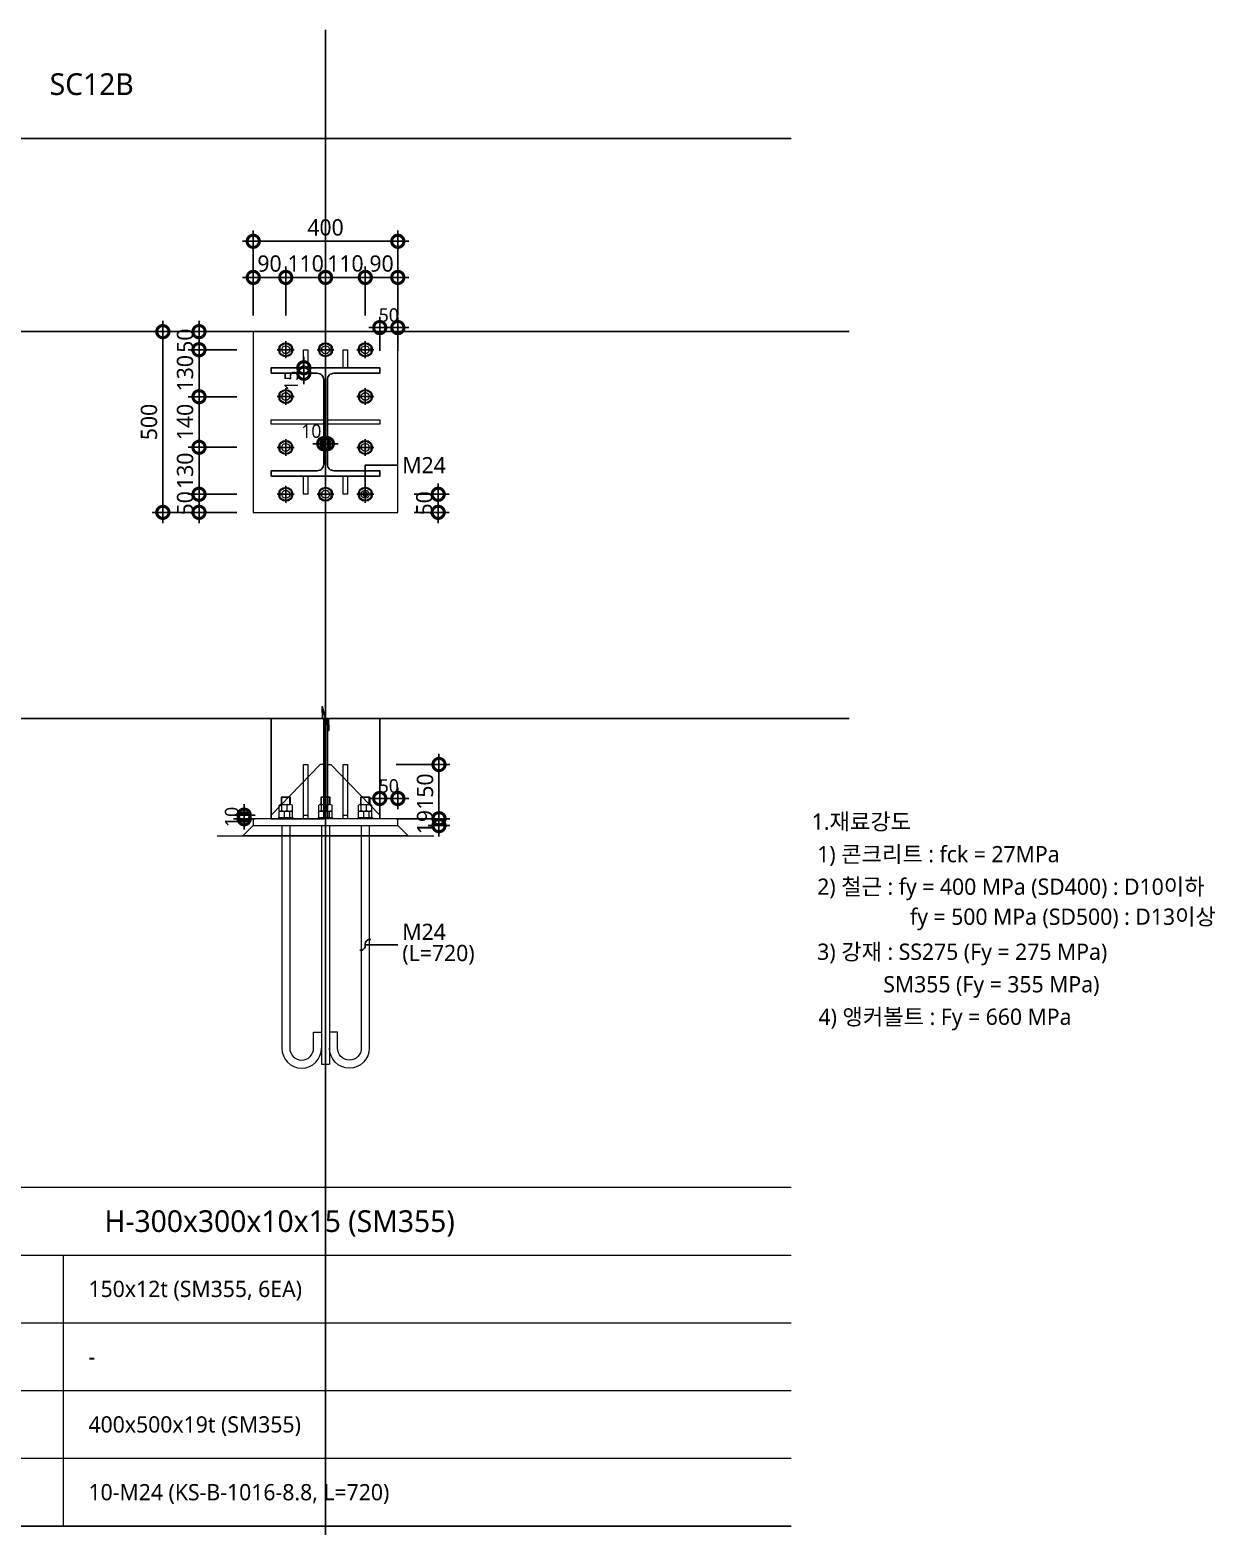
# Model space of a CAD drawing. Extents: x 697 to 24790, y 315 to 8595.
# Drawn here: x 21512 to 24790, y 4455 to 8595 of the extents above; entities that cross this region are included whole.
import ezdxf
from ezdxf.enums import TextEntityAlignment as Align
from ezdxf.lldxf.tags import DXFTag

# ---------------------------------------------------------------- set-up
doc = ezdxf.new("R2010")
doc.units = 0
doc.header["$LTSCALE"] = 30
doc.layers.get('DEFPOINTS').update_dxf_attribs({"color": 137})
for name, color, linetype, lineweight in [('Anchor Bolt', 4, 'Continuous', 0), ('Anchor Bolt(Hidden)', 8, 'DASHED0', 0), ('BasePlate', 2, 'Continuous', 0), ('Concrete', 8, 'Continuous', 0), ('Pedestal', 7, 'Continuous', 0), ('Plate', 3, 'Continuous', 0), ('Table(Etc)', 8, 'Continuous', 0), ('Table(Sub)', 7, 'Continuous', 0)]:
    doc.layers.add(name, color=color, linetype=linetype, lineweight=lineweight)
for name, color, linetype in [('Anchor Bolt-Center', 16, 'DASHDOTDOT0'), ('DIM', 7, 'Continuous'), ('DIM-INT', 7, 'Continuous'), ('STEEL', 4, 'Continuous'), ('SYM', 6, 'Continuous'), ('SYM-LEAD', 6, 'Continuous'), ('TABLE', 7, 'Continuous'), ('TEXT', 3, 'Continuous')]:
    doc.layers.add(name, color=color, linetype=linetype)
doc.styles.add('S1', font='malgun.ttf')
doc.styles.add('스타일1', font='malgun.ttf')
tags = doc.linetypes.add('DASHDOTDOT0', pattern=[1, 0.3, -0.23, 0, -0.24, 0, -0.23]).pattern_tags.tags
tags[14:15] = [DXFTag(74, 4), DXFTag(75, 0), DXFTag(340, '0'), DXFTag(46, 0.0), DXFTag(50, 0.0), DXFTag(44, 0.0), DXFTag(45, 0.0)]
tags[12:13] = [DXFTag(74, 4), DXFTag(75, 0), DXFTag(340, '0'), DXFTag(46, 0.0), DXFTag(50, 0.0), DXFTag(44, 0.0), DXFTag(45, 0.0)]
tags[10:11] = [DXFTag(74, 4), DXFTag(75, 0), DXFTag(340, '0'), DXFTag(46, 0.0), DXFTag(50, 0.0), DXFTag(44, 0.0), DXFTag(45, 0.0)]
tags[8:9] = [DXFTag(74, 4), DXFTag(75, 0), DXFTag(340, '0'), DXFTag(46, 0.0), DXFTag(50, 0.0), DXFTag(44, 0.0), DXFTag(45, 0.0)]
tags[6:7] = [DXFTag(74, 4), DXFTag(75, 0), DXFTag(340, '0'), DXFTag(46, 0.0), DXFTag(50, 0.0), DXFTag(44, 0.0), DXFTag(45, 0.0)]
tags[4:5] = [DXFTag(74, 4), DXFTag(75, 0), DXFTag(340, '0'), DXFTag(46, 0.0), DXFTag(50, 0.0), DXFTag(44, 0.0), DXFTag(45, 0.0)]
tags = doc.linetypes.add('DASHED0', pattern=[1, 0.5, -0.5]).pattern_tags.tags
tags[6:7] = [DXFTag(74, 4), DXFTag(75, 0), DXFTag(340, '0'), DXFTag(46, 0.0), DXFTag(50, 0.0), DXFTag(44, 0.0), DXFTag(45, 0.0)]
tags[4:5] = [DXFTag(74, 4), DXFTag(75, 0), DXFTag(340, '0'), DXFTag(46, 0.0), DXFTag(50, 0.0), DXFTag(44, 0.0), DXFTag(45, 0.0)]
doc.dimstyles.new('CJA', dxfattribs={"dimscale": 200, "dimtxt": 3, "dimasz": 1, "dimexe": 2, "dimexo": 3, "dimgap": 1, "dimtad": 1, "dimdec": 0, "dimzin": 1, "dimdsep": 46, "dimlunit": 6, "dimtxsty": '스타일1', "dimblk": 'GAUN-DOT', "dimcen": -2, "dimdle": 2, "dimclrd": 256, "dimclre": 256, "dimclrt": 3, "dimadec": 0, "dimazin": 0, "dimtfac": 1, "dimtdec": 0, "dimtix": 1, "dimtmove": 2, "dimatfit": 3, "dimldrblk": 'DOTSMALL', "dimfxl": 1, "dimtolj": 1, "dimtzin": 1, "dimarcsym": 0})

# ---------------------------------------------------------------- blocks, each defined once
blk = doc.blocks.new('1')
at = {"layer": 'TEXT', "style": '스타일1'}
for s, p in [('1.재료강도', (0, 0)), (' 1) 콘크리트 : fck = 27MPa', (0, -60)), (' 2) 철근 : fy = 400 MPa (SD400) : D10이하', (0, -120)), (' fy = 500 MPa (SD500) : D13이상', (171.1, -175.4)), (' 3) 강재 : SS275 (Fy = 275 MPa)', (0, -240)), ('             SM355 (Fy = 355 MPa)', (0, -300)), ('4) 앵커볼트 : Fy = 660 MPa', (12.5, -360))]:
    blk.add_text(s, height=30, dxfattribs=at).set_placement(p, align=Align.BOTTOM_LEFT)
blk = doc.blocks.new('ANCHOR_BOLT-PLAN-M22')
at = {"color": 7, "true_color": 0xffffff}
for p, q in [((-18.2, -3.2), (-16, 2.8)), ((-11.9, 14.2), (-13.1, 11)), ((-11.9, 14.2), (-5.6, 15.3)), ((6.3, 17.4), (3, 16.8)), ((6.3, 17.4), (10.5, 12.5)), ((18.2, 3.2), (16, 5.8)), ((18.2, 3.2), (16, -2.8)), ((-18.2, -3.2), (-16, -5.8)), ((-6.3, -17.4), (-10.5, -12.5)), ((-6.3, -17.4), (-3, -16.8)), ((11.9, -14.2), (5.6, -15.3)), ((11.9, -14.2), (13.1, -11))]:
    blk.add_line(p, q, dxfattribs=at)
blk.add_lwpolyline([(0, 18.5), (-16, 9.2), (-16, -9.2), (0, -18.5), (16, -9.2), (16, 9.2), (0, 18.5)])
at = {"color": 8, "true_color": 0x808080}
blk.add_circle((0, 0), 19.5, dxfattribs=at)
blk.add_circle((0, 0), 11)
at = {"layer": 'Anchor Bolt-Center'}
for p, q in [((-23.4, 0), (23.4, 0)), ((0, 23.4), (0, -23.4))]:
    blk.add_line(p, q, dxfattribs=at)
blk = doc.blocks.new('Arrow_Circle')
blk.add_circle((0, 0), 1)
blk = doc.blocks.new('ANCHOR_BOLT-SECT-M22')
for p, q in [((-12.1, 59.9), (-11, 61)), ((-12.1, 39), (-12.1, 59.9)), ((-12.1, 59.9), (12.1, 59.9)), ((-11, 61), (11, 61)), ((-11, 39), (-11, 61)), ((11, 61), (12.1, 59.9)), ((11, 39), (11, 61)), ((12.1, 59.9), (12.1, 39)), ((-19.5, 0), (-19.5, 3)), ((-19.5, 3), (19.5, 3)), ((19.5, 0), (-19.5, 0)), ((-18.5, 21), (-18.5, 37.2)), ((-18.5, 21), (18.5, 21)), ((-18.5, 3), (-18.5, 19.2)), ((-18.5, 3), (18.5, 3)), ((-14.8, 39), (11.1, 39)), ((-11.1, 21), (-11.1, 37.2)), ((-11.1, 21), (14.8, 21)), ((-3.7, 3), (-3.7, 19.2)), ((3.7, 21), (3.7, 37.2)), ((11.1, 3), (11.1, 19.2)), ((18.5, 21), (18.5, 37.2)), ((18.5, 3), (18.5, 19.2)), ((19.5, 3), (19.5, 0))]:
    blk.add_line(p, q)
for centre, radius, start, end in [((-14.8, 34.3), 4.7, 38.1154, 141.8846), ((-11.1, 4.9), 16.1, 62.6574, 117.3426), ((-3.7, 22.9), 16.1, 62.6574, 117.3426), ((3.7, 4.9), 16.1, 62.6574, 117.3426), ((11.1, 22.9), 16.1, 62.6574, 117.3426), ((14.8, 16.3), 4.7, 38.1154, 141.8846)]:
    blk.add_arc(centre, radius, start, end)
blk = doc.blocks.new('ANCHOR_BOLT-HOOK-M22')
for p, q in [((77, 0), (77, 44)), ((77, 44), (99, 44)), ((99, 44), (99, 0))]:
    blk.add_line(p, q)
for radius in [55, 33]:
    blk.add_arc((44, 0), radius, 180, 0)
blk = doc.blocks.new('Arrow_Tilde')
for centre, start, end in [((-0.25, 0.1875), 216.869898, 323.130102), ((0.25, -0.1875), 36.869898, 143.130102)]:
    blk.add_arc(centre, 0.3125, start, end)
blk = doc.blocks.new('GAUN-DOT')
at = {"linetype": 'ByBlock'}
for p, q in [((2, 0), (-2, 0)), ((0, -2), (0, 2))]:
    blk.add_line(p, q, dxfattribs=at)
at = {"const_width": 2.25}
blk.add_lwpolyline([(0, 0.28125, 1), (0, -0.28125, 1)], format="xyb", close=True, dxfattribs=at)
blk = doc.blocks.new('*D131')
at = {"layer": 'DEFPOINTS', "color": 0, "transparency": 16777216}
for p in [(22529.4, 7771.3), (22479.4, 7662), (22529.4, 7662)]:
    blk.add_point(p, dxfattribs=at)
at = {"layer": 'DIM-INT', "lineweight": -2, "transparency": 16777216}
for p, q in [((22479.4, 7707), (22479.4, 7801.3)), ((22529.4, 7707), (22529.4, 7801.3)), ((22464.4, 7771.3), (22449.4, 7771.3)), ((22479.4, 7771.3), (22529.4, 7771.3)), ((22544.4, 7771.3), (22559.4, 7771.3))]:
    blk.add_line(p, q, dxfattribs=at)
at = {"layer": 'DIM-INT', "lineweight": -2, "transparency": 16777216, "xscale": 15, "yscale": 15, "zscale": 15}
blk.add_blockref('GAUN-DOT', (22479.4, 7771.3), dxfattribs=at)
at = {"layer": 'DIM-INT', "lineweight": -2, "transparency": 16777216, "xscale": 15, "yscale": 15, "zscale": 15, "rotation": 180}
blk.add_blockref('GAUN-DOT', (22529.4, 7771.3), dxfattribs=at)
at = {"layer": 'DIM-INT', "color": 3, "transparency": 16777216, "insert": (22504.4, 7805.7), "char_height": 37.5, "attachment_point": 5, "style": '스타일1'}
blk.add_mtext('\\A1;50', dxfattribs=at)
blk = doc.blocks.new('_DotSmall')
at = {"color": 0, "linetype": 'ByBlock', "const_width": 0.5}
blk.add_lwpolyline([(-0.0625, 0, 1), (0.0625, 0, 1)], format="xyb", close=True, dxfattribs=at)
blk = doc.blocks.new('*D132')
at = {"layer": 'DEFPOINTS', "color": 0, "transparency": 16777216}
for p in [(21979.4, 7760.1), (22129.4, 7760.1), (22129.4, 7710.1)]:
    blk.add_point(p, dxfattribs=at)
at = {"layer": 'DIM', "lineweight": -2, "transparency": 16777216}
for p, q in [((21979.4, 7775.1), (21979.4, 7790.1)), ((22084.4, 7760.1), (21949.4, 7760.1)), ((21979.4, 7710.1), (21979.4, 7760.1)), ((22084.4, 7710.1), (21949.4, 7710.1)), ((21979.4, 7695.1), (21979.4, 7680.1))]:
    blk.add_line(p, q, dxfattribs=at)
at = {"layer": 'DIM', "lineweight": -2, "transparency": 16777216, "xscale": 15, "yscale": 15, "zscale": 15}
for p, rotation in [((21979.4, 7760.1), 270), ((21979.4, 7710.1), 90)]:
    blk.add_blockref('GAUN-DOT', p, dxfattribs=dict(at, rotation=rotation))
at = {"layer": 'DIM', "color": 3, "transparency": 16777216, "insert": (21941.1, 7735.1), "char_height": 45, "attachment_point": 5, "rotation": 90, "style": '스타일1'}
blk.add_mtext('\\A1;50', dxfattribs=at)
blk = doc.blocks.new('*D133')
at = {"layer": 'DEFPOINTS', "color": 0, "transparency": 16777216}
for p in [(21879.4, 7760.1), (22129.4, 7760.1), (22129.4, 7260.1)]:
    blk.add_point(p, dxfattribs=at)
at = {"layer": 'DIM', "lineweight": -2, "transparency": 16777216}
for p, q in [((22084.4, 7760.1), (21849.4, 7760.1)), ((21879.4, 7275.1), (21879.4, 7745.1)), ((22084.4, 7260.1), (21849.4, 7260.1))]:
    blk.add_line(p, q, dxfattribs=at)
at = {"layer": 'DIM', "lineweight": -2, "transparency": 16777216, "xscale": 15, "yscale": 15, "zscale": 15}
for p, rotation in [((21879.4, 7760.1), 90), ((21879.4, 7260.1), 270)]:
    blk.add_blockref('GAUN-DOT', p, dxfattribs=dict(at, rotation=rotation))
at = {"layer": 'DIM', "color": 3, "transparency": 16777216, "insert": (21841.1, 7510.1), "char_height": 45, "attachment_point": 5, "rotation": 90, "style": '스타일1'}
blk.add_mtext('\\A1;500', dxfattribs=at)
blk = doc.blocks.new('*D134')
at = {"layer": 'DEFPOINTS', "color": 0, "transparency": 16777216}
for p in [(22324.4, 7510.1), (22334.4, 7510.1), (22334.4, 7450.1)]:
    blk.add_point(p, dxfattribs=at)
at = {"layer": 'DIM-INT', "lineweight": -2, "transparency": 16777216}
for p, q in [((22324.4, 7465.1), (22324.4, 7420.1)), ((22334.4, 7465.1), (22334.4, 7420.1)), ((22309.4, 7450.1), (22294.4, 7450.1)), ((22324.4, 7450.1), (22334.4, 7450.1)), ((22349.4, 7450.1), (22364.4, 7450.1))]:
    blk.add_line(p, q, dxfattribs=at)
at = {"layer": 'DIM-INT', "lineweight": -2, "transparency": 16777216, "xscale": 15, "yscale": 15, "zscale": 15}
blk.add_blockref('GAUN-DOT', (22324.4, 7450.1), dxfattribs=at)
at = {"layer": 'DIM-INT', "lineweight": -2, "transparency": 16777216, "xscale": 15, "yscale": 15, "zscale": 15, "rotation": 180}
blk.add_blockref('GAUN-DOT', (22334.4, 7450.1), dxfattribs=at)
at = {"layer": 'DIM-INT', "color": 3, "transparency": 16777216, "insert": (22290, 7484.6), "char_height": 37.5, "attachment_point": 5, "style": '스타일1'}
blk.add_mtext('\\A1;10', dxfattribs=at)
blk = doc.blocks.new('*D135')
at = {"layer": 'DEFPOINTS', "color": 0, "transparency": 16777216}
for p in [(22329.4, 7660.1), (22269.4, 7645.1), (22329.4, 7645.1)]:
    blk.add_point(p, dxfattribs=at)
at = {"layer": 'DIM-INT', "lineweight": -2, "transparency": 16777216}
for p, q in [((22284.4, 7660.1), (22239.4, 7660.1)), ((22269.4, 7675.1), (22269.4, 7690.1)), ((22269.4, 7660.1), (22269.4, 7645.1)), ((22284.4, 7645.1), (22239.4, 7645.1)), ((22269.4, 7630.1), (22269.4, 7615.1))]:
    blk.add_line(p, q, dxfattribs=at)
at = {"layer": 'DIM-INT', "lineweight": -2, "transparency": 16777216, "xscale": 15, "yscale": 15, "zscale": 15}
for p, rotation in [((22269.4, 7660.1), 270), ((22269.4, 7645.1), 90)]:
    blk.add_blockref('GAUN-DOT', p, dxfattribs=dict(at, rotation=rotation))
at = {"layer": 'DIM-INT', "color": 3, "transparency": 16777216, "insert": (22234.9, 7624.3), "char_height": 37.5, "attachment_point": 5, "rotation": 90, "style": '스타일1'}
blk.add_mtext('\\A1;15', dxfattribs=at)
blk = doc.blocks.new('*D136')
at = {"layer": 'DEFPOINTS', "color": 0, "transparency": 16777216}
for p in [(22529.4, 7310.1), (22641, 7310.1), (22529.4, 7260.1)]:
    blk.add_point(p, dxfattribs=at)
at = {"layer": 'DIM', "lineweight": -2, "transparency": 16777216}
for p, q in [((22641, 7325.1), (22641, 7340.1)), ((22574.4, 7310.1), (22671, 7310.1)), ((22641, 7260.1), (22641, 7310.1)), ((22574.4, 7260.1), (22671, 7260.1)), ((22641, 7245.1), (22641, 7230.1))]:
    blk.add_line(p, q, dxfattribs=at)
at = {"layer": 'DIM', "lineweight": -2, "transparency": 16777216, "xscale": 15, "yscale": 15, "zscale": 15}
for p, rotation in [((22641, 7310.1), 270), ((22641, 7260.1), 90)]:
    blk.add_blockref('GAUN-DOT', p, dxfattribs=dict(at, rotation=rotation))
at = {"layer": 'DIM', "color": 3, "transparency": 16777216, "insert": (22602.8, 7285.1), "char_height": 45, "attachment_point": 5, "rotation": 90, "style": '스타일1'}
blk.add_mtext('\\A1;50', dxfattribs=at)
blk = doc.blocks.new('*D137')
at = {"layer": 'DEFPOINTS', "color": 0, "transparency": 16777216}
for p in [(22479.4, 6562.3), (22643.3, 6562.3), (22479.4, 6412.3)]:
    blk.add_point(p, dxfattribs=at)
at = {"layer": 'DIM', "lineweight": -2, "transparency": 16777216}
for p, q in [((22524.4, 6562.3), (22673.3, 6562.3)), ((22643.3, 6427.3), (22643.3, 6547.3)), ((22524.4, 6412.3), (22673.3, 6412.3))]:
    blk.add_line(p, q, dxfattribs=at)
at = {"layer": 'DIM', "lineweight": -2, "transparency": 16777216, "xscale": 15, "yscale": 15, "zscale": 15}
for p, rotation in [((22643.3, 6562.3), 90), ((22643.3, 6412.3), 270)]:
    blk.add_blockref('GAUN-DOT', p, dxfattribs=dict(at, rotation=rotation))
at = {"layer": 'DIM', "color": 3, "transparency": 16777216, "insert": (22604.9, 6487.3), "char_height": 45, "attachment_point": 5, "rotation": 90, "style": '스타일1'}
blk.add_mtext('\\A1;150', dxfattribs=at)
blk = doc.blocks.new('*D138')
at = {"layer": 'DEFPOINTS', "color": 0, "transparency": 16777216}
for p in [(22104.4, 6422.3), (22179.4, 6422.3), (22179.4, 6412.3)]:
    blk.add_point(p, dxfattribs=at)
at = {"layer": 'DIM-INT', "lineweight": -2, "transparency": 16777216}
for p, q in [((22134.4, 6422.3), (22074.4, 6422.3)), ((22104.4, 6437.3), (22104.4, 6452.3)), ((22104.4, 6412.3), (22104.4, 6422.3)), ((22134.4, 6412.3), (22074.4, 6412.3)), ((22104.4, 6397.3), (22104.4, 6382.3))]:
    blk.add_line(p, q, dxfattribs=at)
at = {"layer": 'DIM-INT', "lineweight": -2, "transparency": 16777216, "xscale": 15, "yscale": 15, "zscale": 15}
for p, rotation in [((22104.4, 6422.3), 270), ((22104.4, 6412.3), 90)]:
    blk.add_blockref('GAUN-DOT', p, dxfattribs=dict(at, rotation=rotation))
at = {"layer": 'DIM-INT', "color": 3, "transparency": 16777216, "insert": (22069.9, 6417.3), "char_height": 37.5, "attachment_point": 5, "rotation": 90, "style": '스타일1'}
blk.add_mtext('\\A1;10', dxfattribs=at)
blk = doc.blocks.new('*D139')
at = {"layer": 'DEFPOINTS', "color": 0, "transparency": 16777216}
for p in [(22529.4, 6468.3), (22479.4, 6393.3), (22529.4, 6393.3)]:
    blk.add_point(p, dxfattribs=at)
at = {"layer": 'DIM-INT', "lineweight": -2, "transparency": 16777216}
for p, q in [((22464.4, 6468.3), (22449.4, 6468.3)), ((22479.4, 6438.3), (22479.4, 6498.3)), ((22479.4, 6468.3), (22529.4, 6468.3)), ((22529.4, 6438.3), (22529.4, 6498.3)), ((22544.4, 6468.3), (22559.4, 6468.3))]:
    blk.add_line(p, q, dxfattribs=at)
at = {"layer": 'DIM-INT', "lineweight": -2, "transparency": 16777216, "xscale": 15, "yscale": 15, "zscale": 15}
blk.add_blockref('GAUN-DOT', (22479.4, 6468.3), dxfattribs=at)
at = {"layer": 'DIM-INT', "lineweight": -2, "transparency": 16777216, "xscale": 15, "yscale": 15, "zscale": 15, "rotation": 180}
blk.add_blockref('GAUN-DOT', (22529.4, 6468.3), dxfattribs=at)
at = {"layer": 'DIM-INT', "color": 3, "transparency": 16777216, "insert": (22504.4, 6502.6), "char_height": 37.5, "attachment_point": 5, "style": '스타일1'}
blk.add_mtext('\\A1;50', dxfattribs=at)
blk = doc.blocks.new('*D140')
at = {"layer": 'DEFPOINTS', "color": 0, "transparency": 16777216}
for p in [(22583.3, 6412.3), (22583.3, 6393.3), (22643.3, 6412.3)]:
    blk.add_point(p, dxfattribs=at)
at = {"layer": 'DIM', "lineweight": -2, "transparency": 16777216}
for p, q in [((22643.3, 6427.3), (22643.3, 6442.3)), ((22628.3, 6412.3), (22673.3, 6412.3)), ((22628.3, 6393.3), (22673.3, 6393.3)), ((22643.3, 6393.3), (22643.3, 6412.3)), ((22643.3, 6378.3), (22643.3, 6363.3))]:
    blk.add_line(p, q, dxfattribs=at)
at = {"layer": 'DIM', "lineweight": -2, "transparency": 16777216, "xscale": 15, "yscale": 15, "zscale": 15}
for p, rotation in [((22643.3, 6412.3), 270), ((22643.3, 6393.3), 90)]:
    blk.add_blockref('GAUN-DOT', p, dxfattribs=dict(at, rotation=rotation))
at = {"layer": 'DIM', "color": 3, "transparency": 16777216, "insert": (22604.9, 6402.8), "char_height": 45, "attachment_point": 5, "rotation": 90, "style": '스타일1'}
blk.add_mtext('\\A1;19', dxfattribs=at)
blk = doc.blocks.new('*D210')
at = {"layer": 'DEFPOINTS', "color": 0, "transparency": 16777216}
for p in [(22329.4, 7910.1), (22219.4, 7760.1), (22329.4, 7760.1)]:
    blk.add_point(p, dxfattribs=at)
at = {"layer": 'DIM', "lineweight": -2, "transparency": 16777216}
for p, q in [((22204.4, 7910.1), (22189.4, 7910.1)), ((22219.4, 7805.1), (22219.4, 7940.1)), ((22219.4, 7910.1), (22329.4, 7910.1)), ((22329.4, 7805.1), (22329.4, 7940.1)), ((22344.4, 7910.1), (22359.4, 7910.1))]:
    blk.add_line(p, q, dxfattribs=at)
at = {"layer": 'DIM', "lineweight": -2, "transparency": 16777216, "xscale": 15, "yscale": 15, "zscale": 15}
blk.add_blockref('GAUN-DOT', (22219.4, 7910.1), dxfattribs=at)
at = {"layer": 'DIM', "lineweight": -2, "transparency": 16777216, "xscale": 15, "yscale": 15, "zscale": 15, "rotation": 180}
blk.add_blockref('GAUN-DOT', (22329.4, 7910.1), dxfattribs=at)
at = {"layer": 'DIM', "color": 3, "transparency": 16777216, "insert": (22274.4, 7948.5), "char_height": 45, "attachment_point": 5, "style": '스타일1'}
blk.add_mtext('\\A1;110', dxfattribs=at)
blk = doc.blocks.new('*D211')
at = {"layer": 'DEFPOINTS', "color": 0, "transparency": 16777216}
for p in [(22529.4, 8010.1), (22129.4, 7760.1), (22529.4, 7760.1)]:
    blk.add_point(p, dxfattribs=at)
at = {"layer": 'DIM', "lineweight": -2, "transparency": 16777216}
for p, q in [((22129.4, 7805.1), (22129.4, 8040.1)), ((22529.4, 7805.1), (22529.4, 8040.1)), ((22144.4, 8010.1), (22514.4, 8010.1))]:
    blk.add_line(p, q, dxfattribs=at)
at = {"layer": 'DIM', "lineweight": -2, "transparency": 16777216, "xscale": 15, "yscale": 15, "zscale": 15, "rotation": 180}
blk.add_blockref('GAUN-DOT', (22129.4, 8010.1), dxfattribs=at)
at = {"layer": 'DIM', "lineweight": -2, "transparency": 16777216, "xscale": 15, "yscale": 15, "zscale": 15}
blk.add_blockref('GAUN-DOT', (22529.4, 8010.1), dxfattribs=at)
at = {"layer": 'DIM', "color": 3, "transparency": 16777216, "insert": (22329.4, 8048.3), "char_height": 45, "attachment_point": 5, "style": '스타일1'}
blk.add_mtext('\\A1;400', dxfattribs=at)
blk = doc.blocks.new('*D212')
at = {"layer": 'DEFPOINTS', "color": 0, "transparency": 16777216}
for p in [(22439.4, 7910.1), (22439.4, 7760.1), (22529.4, 7760.1)]:
    blk.add_point(p, dxfattribs=at)
at = {"layer": 'DIM', "lineweight": -2, "transparency": 16777216}
for p, q in [((22424.4, 7910.1), (22409.4, 7910.1)), ((22439.4, 7805.1), (22439.4, 7940.1)), ((22529.4, 7910.1), (22439.4, 7910.1)), ((22529.4, 7805.1), (22529.4, 7940.1)), ((22544.4, 7910.1), (22559.4, 7910.1))]:
    blk.add_line(p, q, dxfattribs=at)
at = {"layer": 'DIM', "lineweight": -2, "transparency": 16777216, "xscale": 15, "yscale": 15, "zscale": 15}
blk.add_blockref('GAUN-DOT', (22439.4, 7910.1), dxfattribs=at)
at = {"layer": 'DIM', "lineweight": -2, "transparency": 16777216, "xscale": 15, "yscale": 15, "zscale": 15, "rotation": 180}
blk.add_blockref('GAUN-DOT', (22529.4, 7910.1), dxfattribs=at)
at = {"layer": 'DIM', "color": 3, "transparency": 16777216, "insert": (22484.4, 7948.3), "char_height": 45, "attachment_point": 5, "style": '스타일1'}
blk.add_mtext('\\A1;90', dxfattribs=at)
blk = doc.blocks.new('*D213')
at = {"layer": 'DEFPOINTS', "color": 0, "transparency": 16777216}
for p in [(22329.4, 7910.1), (22329.4, 7760.1), (22439.4, 7760.1)]:
    blk.add_point(p, dxfattribs=at)
at = {"layer": 'DIM', "lineweight": -2, "transparency": 16777216}
for p, q in [((22314.4, 7910.1), (22299.4, 7910.1)), ((22329.4, 7805.1), (22329.4, 7940.1)), ((22439.4, 7910.1), (22329.4, 7910.1)), ((22439.4, 7805.1), (22439.4, 7940.1)), ((22454.4, 7910.1), (22469.4, 7910.1))]:
    blk.add_line(p, q, dxfattribs=at)
at = {"layer": 'DIM', "lineweight": -2, "transparency": 16777216, "xscale": 15, "yscale": 15, "zscale": 15}
blk.add_blockref('GAUN-DOT', (22329.4, 7910.1), dxfattribs=at)
at = {"layer": 'DIM', "lineweight": -2, "transparency": 16777216, "xscale": 15, "yscale": 15, "zscale": 15, "rotation": 180}
blk.add_blockref('GAUN-DOT', (22439.4, 7910.1), dxfattribs=at)
at = {"layer": 'DIM', "color": 3, "transparency": 16777216, "insert": (22384.4, 7948.5), "char_height": 45, "attachment_point": 5, "style": '스타일1'}
blk.add_mtext('\\A1;110', dxfattribs=at)
blk = doc.blocks.new('*D214')
at = {"layer": 'DEFPOINTS', "color": 0, "transparency": 16777216}
for p in [(22219.4, 7910.1), (22129.4, 7760.1), (22219.4, 7760.1)]:
    blk.add_point(p, dxfattribs=at)
at = {"layer": 'DIM', "lineweight": -2, "transparency": 16777216}
for p, q in [((22114.4, 7910.1), (22099.4, 7910.1)), ((22129.4, 7805.1), (22129.4, 7940.1)), ((22129.4, 7910.1), (22219.4, 7910.1)), ((22219.4, 7805.1), (22219.4, 7940.1)), ((22234.4, 7910.1), (22249.4, 7910.1))]:
    blk.add_line(p, q, dxfattribs=at)
at = {"layer": 'DIM', "lineweight": -2, "transparency": 16777216, "xscale": 15, "yscale": 15, "zscale": 15}
blk.add_blockref('GAUN-DOT', (22129.4, 7910.1), dxfattribs=at)
at = {"layer": 'DIM', "lineweight": -2, "transparency": 16777216, "xscale": 15, "yscale": 15, "zscale": 15, "rotation": 180}
blk.add_blockref('GAUN-DOT', (22219.4, 7910.1), dxfattribs=at)
at = {"layer": 'DIM', "color": 3, "transparency": 16777216, "insert": (22174.4, 7948.3), "char_height": 45, "attachment_point": 5, "style": '스타일1'}
blk.add_mtext('\\A1;90', dxfattribs=at)
blk = doc.blocks.new('*D215')
at = {"layer": 'DEFPOINTS', "color": 0, "transparency": 16777216}
for p in [(22129.4, 7710.1), (21979.4, 7580.1), (22129.4, 7580.1)]:
    blk.add_point(p, dxfattribs=at)
at = {"layer": 'DIM', "lineweight": -2, "transparency": 16777216}
for p, q in [((22084.4, 7710.1), (21949.4, 7710.1)), ((21979.4, 7695.1), (21979.4, 7595.1)), ((22084.4, 7580.1), (21949.4, 7580.1))]:
    blk.add_line(p, q, dxfattribs=at)
at = {"layer": 'DIM', "lineweight": -2, "transparency": 16777216, "xscale": 15, "yscale": 15, "zscale": 15}
for p, rotation in [((21979.4, 7710.1), 90), ((21979.4, 7580.1), 270)]:
    blk.add_blockref('GAUN-DOT', p, dxfattribs=dict(at, rotation=rotation))
at = {"layer": 'DIM', "color": 3, "transparency": 16777216, "insert": (21941, 7645.1), "char_height": 45, "attachment_point": 5, "rotation": 90, "style": '스타일1'}
blk.add_mtext('\\A1;130', dxfattribs=at)
blk = doc.blocks.new('*D216')
at = {"layer": 'DEFPOINTS', "color": 0, "transparency": 16777216}
for p in [(21979.4, 7580.1), (22129.4, 7580.1), (22129.4, 7440.1)]:
    blk.add_point(p, dxfattribs=at)
at = {"layer": 'DIM', "lineweight": -2, "transparency": 16777216}
for p, q in [((22084.4, 7580.1), (21949.4, 7580.1)), ((21979.4, 7455.1), (21979.4, 7565.1)), ((22084.4, 7440.1), (21949.4, 7440.1))]:
    blk.add_line(p, q, dxfattribs=at)
at = {"layer": 'DIM', "lineweight": -2, "transparency": 16777216, "xscale": 15, "yscale": 15, "zscale": 15}
for p, rotation in [((21979.4, 7580.1), 90), ((21979.4, 7440.1), 270)]:
    blk.add_blockref('GAUN-DOT', p, dxfattribs=dict(at, rotation=rotation))
at = {"layer": 'DIM', "color": 3, "transparency": 16777216, "insert": (21941, 7510.1), "char_height": 45, "attachment_point": 5, "rotation": 90, "style": '스타일1'}
blk.add_mtext('\\A1;140', dxfattribs=at)
blk = doc.blocks.new('*D218')
at = {"layer": 'DEFPOINTS', "color": 0, "transparency": 16777216}
for p in [(22129.4, 7310.1), (21979.4, 7260.1), (22129.4, 7260.1)]:
    blk.add_point(p, dxfattribs=at)
at = {"layer": 'DIM', "lineweight": -2, "transparency": 16777216}
for p, q in [((21979.4, 7325.1), (21979.4, 7340.1)), ((22084.4, 7310.1), (21949.4, 7310.1)), ((21979.4, 7310.1), (21979.4, 7260.1)), ((22084.4, 7260.1), (21949.4, 7260.1)), ((21979.4, 7245.1), (21979.4, 7230.1))]:
    blk.add_line(p, q, dxfattribs=at)
at = {"layer": 'DIM', "lineweight": -2, "transparency": 16777216, "xscale": 15, "yscale": 15, "zscale": 15}
for p, rotation in [((21979.4, 7310.1), 270), ((21979.4, 7260.1), 90)]:
    blk.add_blockref('GAUN-DOT', p, dxfattribs=dict(at, rotation=rotation))
at = {"layer": 'DIM', "color": 3, "transparency": 16777216, "insert": (21941.1, 7285.1), "char_height": 45, "attachment_point": 5, "rotation": 90, "style": '스타일1'}
blk.add_mtext('\\A1;50', dxfattribs=at)
blk = doc.blocks.new('*D217')
at = {"layer": 'DEFPOINTS', "color": 0, "transparency": 16777216}
for p in [(21979.4, 7440.1), (22129.4, 7440.1), (22129.4, 7310.1)]:
    blk.add_point(p, dxfattribs=at)
at = {"layer": 'DIM', "lineweight": -2, "transparency": 16777216}
for p, q in [((22084.4, 7440.1), (21949.4, 7440.1)), ((21979.4, 7325.1), (21979.4, 7425.1)), ((22084.4, 7310.1), (21949.4, 7310.1))]:
    blk.add_line(p, q, dxfattribs=at)
at = {"layer": 'DIM', "lineweight": -2, "transparency": 16777216, "xscale": 15, "yscale": 15, "zscale": 15}
for p, rotation in [((21979.4, 7440.1), 90), ((21979.4, 7310.1), 270)]:
    blk.add_blockref('GAUN-DOT', p, dxfattribs=dict(at, rotation=rotation))
at = {"layer": 'DIM', "color": 3, "transparency": 16777216, "insert": (21941, 7375.1), "char_height": 45, "attachment_point": 5, "rotation": 90, "style": '스타일1'}
blk.add_mtext('\\A1;130', dxfattribs=at)

msp = doc.modelspace()

# ---------------------------------------------------------------- linework, layer by layer
at = {"layer": 'Anchor Bolt(Hidden)'}
for p, q in [((22208.4, 6393.3), (22208.4, 5777.3)), ((22230.4, 6393.3), (22230.4, 5777.3)), ((22318.4, 6393.3), (22318.4, 5733.3)), ((22340.4, 6393.3), (22340.4, 5733.3)), ((22428.4, 6393.3), (22428.4, 5777.3)), ((22450.4, 6393.3), (22450.4, 5777.3)), ((22318.4, 5733.3), (22340.4, 5733.3))]:
    msp.add_line(p, q, dxfattribs=at)
at = {"layer": 'BasePlate'}
for points in [[(22129.4, 7760.1), (22129.4, 7260.1), (22529.4, 7260.1), (22529.4, 7760.1), (22129.4, 7760.1)], [(22129.4, 6412.3), (22129.4, 6393.3), (22529.4, 6393.3), (22529.4, 6412.3), (22129.4, 6412.3)]]:
    msp.add_lwpolyline(points, dxfattribs=at)
at = {"layer": 'Concrete'}
msp.add_lwpolyline([(22557.9, 6364.8), (22100.9, 6364.8), (22129.4, 6393.3), (22529.4, 6393.3), (22557.9, 6364.8)], dxfattribs=at)
at = {"layer": 'DEFPOINTS'}
for p, q in [((22329.4, 8595), (22329.4, 315)), ((13312.5, 7760.1), (23777.7, 7760.1)), ((13312.5, 6689.2), (23777.7, 6689.2))]:
    msp.add_line(p, q, dxfattribs=at)
at = {"layer": 'Pedestal'}
msp.add_line((22029.4, 6364.8), (22629.4, 6364.8), dxfattribs=at)
at = {"layer": 'Plate'}
for p, q in [((22268.4, 6422.3), (22280.4, 6422.3)), ((22378.4, 6422.3), (22390.4, 6422.3))]:
    msp.add_line(p, q, dxfattribs=at)
for points in [[(22280.4, 7660.1), (22268.4, 7660.1), (22268.4, 7710.1), (22280.4, 7710.1), (22280.4, 7660.1)], [(22390.4, 7660.1), (22378.4, 7660.1), (22378.4, 7710.1), (22390.4, 7710.1), (22390.4, 7660.1)], [(22324.4, 7516.1), (22324.4, 7504.1), (22179.4, 7504.1), (22179.4, 7516.1), (22324.4, 7516.1)], [(22334.4, 7504.1), (22334.4, 7516.1), (22479.4, 7516.1), (22479.4, 7504.1), (22334.4, 7504.1)], [(22268.4, 7360.1), (22280.4, 7360.1), (22280.4, 7310.1), (22268.4, 7310.1), (22268.4, 7360.1)], [(22378.4, 7360.1), (22390.4, 7360.1), (22390.4, 7310.1), (22378.4, 7310.1), (22378.4, 7360.1)], [(22179.4, 6412.3), (22324.4, 6412.3), (22324.4, 6562.3), (22314.4, 6562.3), (22179.4, 6422.3), (22179.4, 6412.3)], [(22268.4, 6412.3), (22268.4, 6562.3), (22280.4, 6562.3), (22280.4, 6412.3)], [(22479.4, 6412.3), (22334.4, 6412.3), (22334.4, 6562.3), (22344.4, 6562.3), (22479.4, 6422.3), (22479.4, 6412.3)], [(22378.4, 6412.3), (22378.4, 6562.3), (22390.4, 6562.3), (22390.4, 6412.3)]]:
    msp.add_lwpolyline(points, dxfattribs=at)
at = {"layer": 'STEEL'}
for p, q in [((22179.4, 6412.3), (22179.4, 6689.2)), ((22479.4, 6412.3), (22479.4, 6689.2))]:
    msp.add_line(p, q, dxfattribs=at)
at = {"layer": 'STEEL', "linetype": 'DASHED0'}
for p, q in [((22324.4, 6412.3), (22324.4, 6689.2)), ((22334.4, 6412.3), (22334.4, 6689.2))]:
    msp.add_line(p, q, dxfattribs=at)
at = {"layer": 'STEEL'}
msp.add_lwpolyline([(22179.4, 7645.1), (22179.4, 7660.1), (22479.4, 7660.1), (22479.4, 7645.1), (22352.4, 7645.1, 0.414214), (22334.4, 7627.1), (22334.4, 7393.1, 0.414214), (22352.4, 7375.1), (22479.4, 7375.1), (22479.4, 7360.1), (22179.4, 7360.1), (22179.4, 7375.1), (22306.4, 7375.1, 0.414214), (22324.4, 7393.1), (22324.4, 7627.1, 0.414214), (22306.4, 7645.1), (22179.4, 7645.1)], format="xyb", dxfattribs=at)
at = {"layer": 'SYM'}
msp.add_lwpolyline([(22094.2, 6689.2), (22321.1, 6689.1), (22320.5, 6722.5), (22338.2, 6656.2), (22337.6, 6689.1), (22566, 6689.3)], dxfattribs=at)
at = {"layer": 'SYM-LEAD', "color": 6}
msp.add_line((22439.4, 6063.3), (22529.4, 6063.3), dxfattribs=at)
msp.add_lwpolyline([(22439.4, 7315.6), (22439.4, 7390.6), (22529.4, 7390.6)], dxfattribs=at)
at = {"layer": 'TABLE', "color": 4}
msp.add_line((13312.5, 8295), (23617.5, 8295), dxfattribs=at)
at = {"layer": 'TABLE', "color": 3}
msp.add_line((13312.5, 4455), (23617.5, 4455), dxfattribs=at)
at = {"layer": 'Table(Etc)'}
for p, q in [((13316.9, 5017.5), (23617.5, 5017.5)), ((13316.9, 4830), (23617.5, 4830)), ((13316.9, 4642.5), (23617.5, 4642.5))]:
    msp.add_line(p, q, dxfattribs=at)
at = {"layer": 'Table(Sub)'}
for p, q in [((13316.9, 5392.5), (23617.5, 5392.5)), ((13316.9, 5205), (23617.5, 5205)), ((21603.8, 5205), (21603.8, 4455))]:
    msp.add_line(p, q, dxfattribs=at)

# ---------------------------------------------------------------- block references
at = {"layer": 'Anchor Bolt'}
for name, p in [('ANCHOR_BOLT-PLAN-M22', (22219.4, 7710.1)), ('ANCHOR_BOLT-PLAN-M22', (22329.4, 7710.1)), ('ANCHOR_BOLT-PLAN-M22', (22439.4, 7710.1)), ('ANCHOR_BOLT-PLAN-M22', (22219.4, 7580.6)), ('ANCHOR_BOLT-PLAN-M22', (22439.4, 7580.6)), ('ANCHOR_BOLT-PLAN-M22', (22219.4, 7439.6)), ('ANCHOR_BOLT-PLAN-M22', (22439.4, 7439.6)), ('ANCHOR_BOLT-PLAN-M22', (22219.4, 7310.1)), ('ANCHOR_BOLT-PLAN-M22', (22329.4, 7310.1)), ('ANCHOR_BOLT-PLAN-M22', (22439.4, 7310.1)), ('ANCHOR_BOLT-SECT-M22', (22219.4, 6412.3)), ('ANCHOR_BOLT-SECT-M22', (22329.4, 6412.3)), ('ANCHOR_BOLT-SECT-M22', (22439.4, 6412.3))]:
    msp.add_blockref(name, p, dxfattribs=at)
at = {"layer": 'Anchor Bolt(Hidden)'}
msp.add_blockref('ANCHOR_BOLT-HOOK-M22', (22219.4, 5777.3), dxfattribs=at)
at = {"layer": 'Anchor Bolt(Hidden)', "xscale": -1}
msp.add_blockref('ANCHOR_BOLT-HOOK-M22', (22439.4, 5777.3), dxfattribs=at)
at = {"layer": 'DIM', "xscale": 1.5, "yscale": 1.5, "zscale": 1.5}
msp.add_blockref('1', (23674.3, 6368.3), dxfattribs=at)
at = {"layer": 'SYM-LEAD', "color": 6, "xscale": 42.5, "yscale": 42.5, "rotation": 45}
msp.add_blockref('Arrow_Tilde', (22439.4, 6063.3), dxfattribs=at)
at = {"layer": 'TEXT', "xscale": 5.5, "yscale": 5.5}
msp.add_blockref('Arrow_Circle', (22439.4, 7310.1), dxfattribs=at)

# ---------------------------------------------------------------- texts
at = {"layer": 'TEXT', "linetype": 'ByBlock', "style": '스타일1'}
for s, height, p in [('SC12B', 60, (21566.3, 8445)), ('150x12t (SM355, 6EA)', 45, (21673.6, 5111.3)), ('-', 45, (21673.6, 4923.8)), ('400x500x19t (SM355)', 45, (21673.6, 4736.3)), ('10-M24 (KS-B-1016-8.8, L=720)', 45, (21673.6, 4548.8))]:
    msp.add_text(s, height=height, dxfattribs=at).set_placement(p, align=Align.MIDDLE_LEFT)
at = {"layer": 'TEXT', "color": 3, "style": 'S1'}
msp.add_text('M24', height=45, dxfattribs=at).set_placement((22541.9, 7390.6), align=Align.MIDDLE_LEFT)
at = {"layer": 'TEXT', "linetype": 'ByBlock', "style": '스타일1'}
msp.add_text('M24', height=45, dxfattribs=at).set_placement((22541.9, 6063.3), align=Align.BOTTOM_LEFT)
msp.add_text('(L=720)', height=45, dxfattribs=at).set_placement((22541.9, 6063.3), align=Align.TOP_LEFT)
msp.add_text('H-300x300x10x15 (SM355)', height=60, dxfattribs=at).set_placement((22202.4, 5298.8), align=Align.MIDDLE_CENTER)

# ---------------------------------------------------------------- dimensions: what is measured, and where the dimension line sits
at = {"layer": 'DIM'}
for p1, p2, distance, picture, middle in [((22129.4, 7760.1), (22529.4, 7760.1), 250, '*D211', (22329.4, 8048.3)), ((22129.4, 7760.1), (22219.4, 7760.1), 150, '*D214', (22174.4, 7948.3)), ((22219.4, 7760.1), (22329.4, 7760.1), 150, '*D210', (22274.4, 7948.5)), ((22439.4, 7760.1), (22329.4, 7760.1), -150, '*D213', (22384.4, 7948.5)), ((22529.4, 7760.1), (22439.4, 7760.1), -150, '*D212', (22484.4, 7948.3)), ((22129.4, 7260.1), (22129.4, 7760.1), 250, '*D133', (21841.1, 7510.1)), ((22129.4, 7710.1), (22129.4, 7760.1), 150, '*D132', (21941.1, 7735.1)), ((22129.4, 7710.1), (22129.4, 7580.1), -150, '*D215', (21941, 7645.1)), ((22129.4, 7440.1), (22129.4, 7580.1), 150, '*D216', (21941, 7510.1)), ((22129.4, 7310.1), (22129.4, 7440.1), 150, '*D217', (21941, 7375.1)), ((22129.4, 7310.1), (22129.4, 7260.1), -150, '*D218', (21941.1, 7285.1)), ((22529.4, 7260.1), (22529.4, 7310.1), -111.6, '*D136', (22602.8, 7285.1)), ((22479.4, 6412.3), (22479.4, 6562.3), -163.9, '*D137', (22604.9, 6487.3)), ((22583.3, 6393.3), (22583.3, 6412.3), -60, '*D140', (22604.9, 6402.8))]:
    dim = msp.add_aligned_dim(p1=p1, p2=p2, distance=distance, dimstyle='CJA', override={"dimscale": 15}, dxfattribs=at)
    dim.commit()
    dim.dimension.update_dxf_attribs({"geometry": picture, "text_midpoint": middle})
at = {"layer": 'DIM-INT'}
for p1, p2, distance, picture, middle in [((22479.4, 7662), (22529.4, 7662), 109.3, '*D131', (22504.4, 7805.7)), ((22479.4, 6393.3), (22529.4, 6393.3), 75, '*D139', (22504.4, 6502.6)), ((22179.4, 6412.3), (22179.4, 6422.3), 75, '*D138', (22069.9, 6417.3))]:
    dim = msp.add_aligned_dim(p1=p1, p2=p2, distance=distance, dimstyle='CJA', override={"dimscale": 15, "dimtxt": 2.5}, dxfattribs=at)
    dim.commit()
    dim.dimension.update_dxf_attribs({"geometry": picture, "text_midpoint": middle})
for base, p1, p2, angle, picture, middle in [((22269.4, 7645.1), (22329.4, 7660.1), (22329.4, 7645.1), 270, '*D135', (22234.9, 7624.3)), ((22334.4, 7450.1), (22324.4, 7510.1), (22334.4, 7510.1), 0, '*D134', (22290, 7484.6))]:
    dim = msp.add_linear_dim(base=base, p1=p1, p2=p2, angle=angle, dimstyle='CJA', override={"dimscale": 15, "dimtxt": 2.5}, dxfattribs=at)
    dim.commit()
    dim.dimension.update_dxf_attribs({"geometry": picture, "text_midpoint": middle, "dimtype": 161})

doc.saveas('drawing.dxf')
